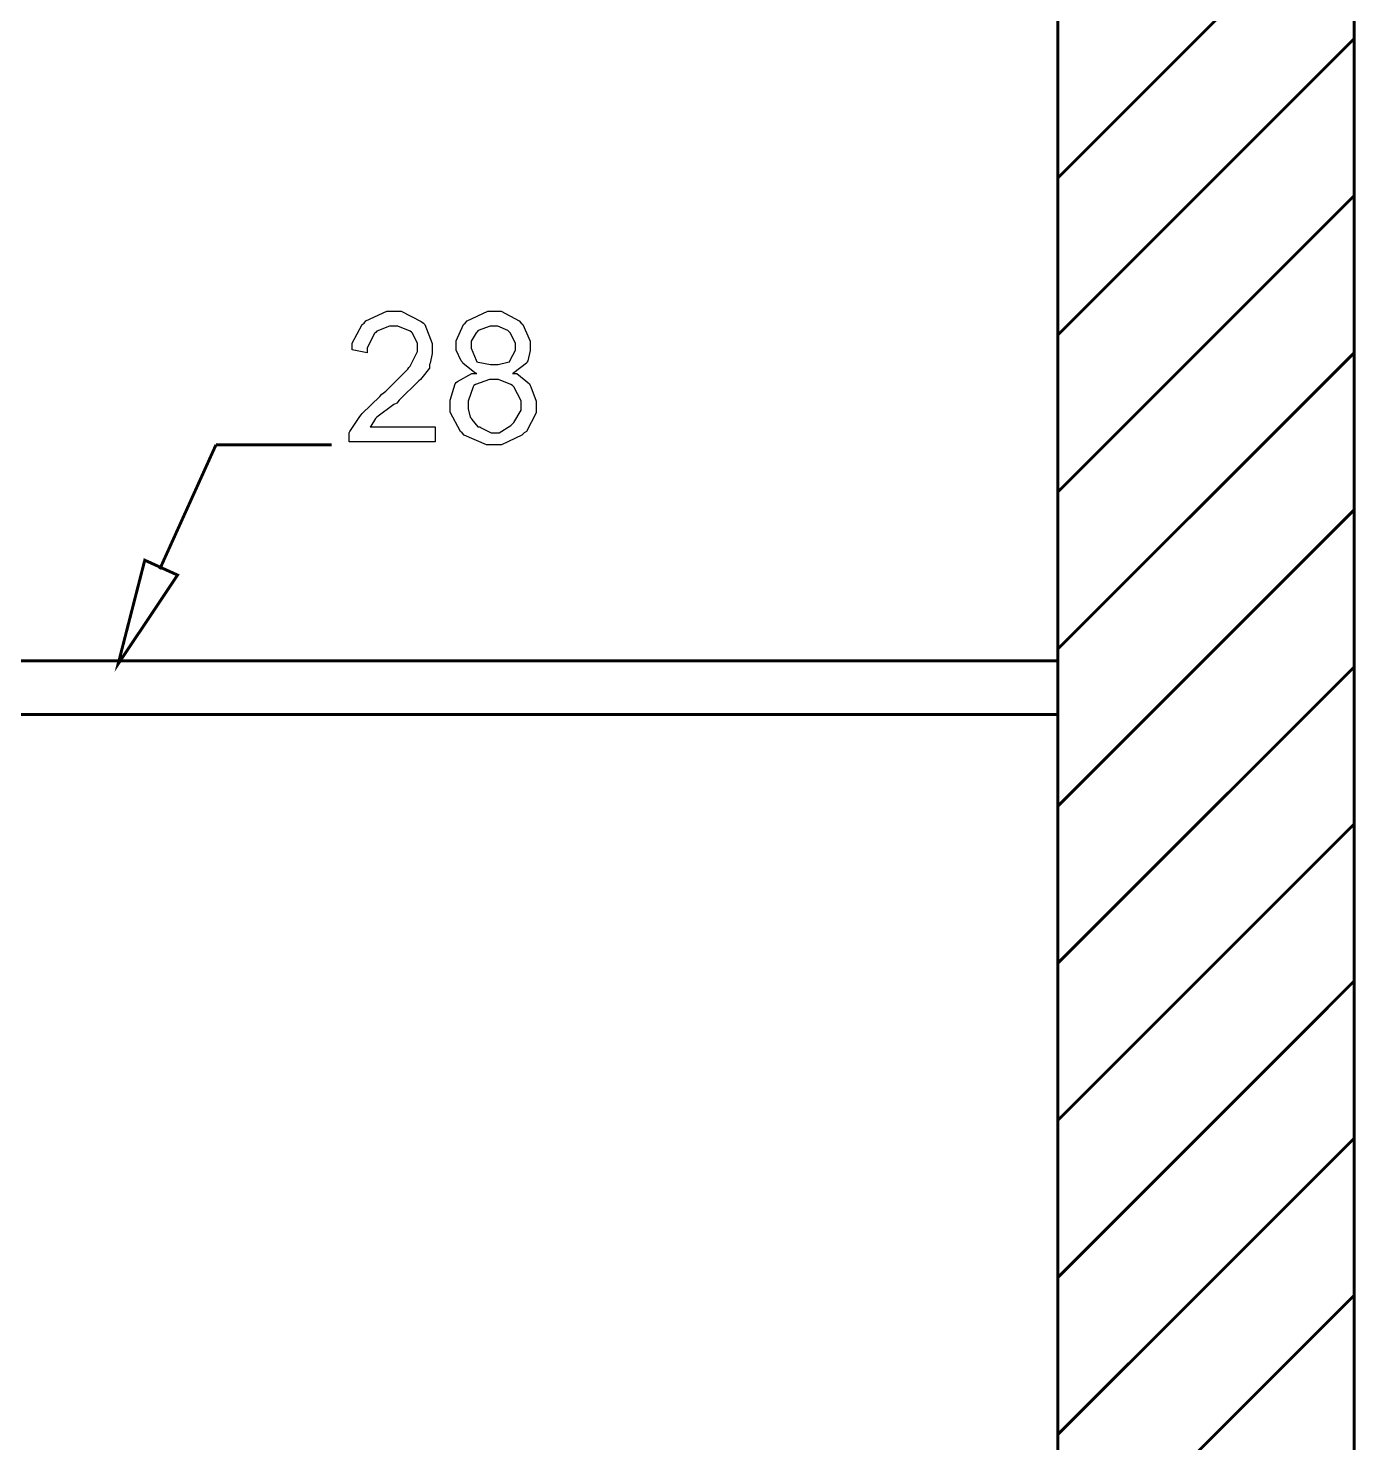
# Model space of a CAD drawing. Header units: metres. Extents: x -593 to 248, y 430 to 1024.
# Drawn here: x -240.68 to -221.69, y 780.56 to 800.79 of the extents above; entities that cross this region are included whole.
import ezdxf

# ---------------------------------------------------------------- set-up
doc = ezdxf.new("R2010")
doc.units = ezdxf.units.M
doc.header["$MEASUREMENT"] = 0
for name, color, linetype in [('C00-00-00-BLACK', 7, 'Continuous'), ('C00-7E-FF', 150, 'Continuous'), ('CFF-7E-00', 30, 'Continuous')]:
    doc.layers.add(name, color=color, linetype=linetype)

msp = doc.modelspace()

# ---------------------------------------------------------------- linework, layer by layer
at = {"layer": 'C00-00-00-BLACK', "const_width": 0.0423}
for points in [[(-221.711, 765.245), (-221.711, 832.896)], [(-225.952, 769.484), (-225.952, 828.7)], [(-225.952, 798.646), (-221.711, 802.885)], [(-225.952, 796.4), (-221.711, 800.639)], [(-225.952, 794.154), (-221.711, 798.393)], [(-225.952, 791.908), (-221.711, 796.146)], [(-225.952, 789.661), (-221.711, 793.899)], [(-225.952, 791.738), (-245.715, 791.738)], [(-225.952, 787.415), (-221.711, 791.652)], [(-245.715, 790.973), (-225.952, 790.973)], [(-225.952, 785.167), (-221.711, 789.406)], [(-225.952, 782.918), (-221.711, 787.16)], [(-225.952, 780.672), (-221.711, 784.911)], [(-225.952, 778.426), (-221.711, 782.665)], [(-221.711, 781.183), (-221.711, 778.003)]]:
    msp.add_lwpolyline(points, dxfattribs=at)
at = {"layer": 'C00-7E-FF', "const_width": 0.0423}
for points in [[(-238.801, 793.05), (-237.996, 794.83)], [(-237.996, 794.83), (-236.343, 794.83)]]:
    msp.add_lwpolyline(points, dxfattribs=at)
msp.add_lwpolyline([(-238.546, 792.966), (-239.396, 791.695), (-239.015, 793.179), (-238.546, 792.966)], close=True, dxfattribs=at)
at = {"layer": 'C00-7E-FF'}
msp.add_lwpolyline([(-238.546, 792.966), (-239.396, 791.695), (-239.015, 793.179), (-238.546, 792.966)], close=True, dxfattribs=at)
at = {"layer": 'CFF-7E-00'}
for points in [[(-234.859, 795.085), (-234.859, 794.873), (-236.089, 794.873), (-236.089, 794.905), (-236.089, 794.976), (-236.089, 795), (-236.08, 795.022), (-235.939, 795.235), (-235.917, 795.256), (-235.907, 795.278), (-235.652, 795.521), (-235.621, 795.552), (-235.568, 795.595), (-235.25, 795.913), (-235.239, 795.934), (-235.218, 795.956), (-235.112, 796.163), (-235.112, 796.23), (-235.112, 796.284), (-235.188, 796.433), (-235.198, 796.442), (-235.219, 796.453), (-235.393, 796.527), (-235.451, 796.527), (-235.514, 796.527), (-235.695, 796.453), (-235.705, 796.442), (-235.727, 796.422), (-235.832, 796.215), (-235.832, 796.146), (-236.046, 796.188), (-236.046, 796.284), (-235.907, 796.549), (-235.874, 796.569), (-235.853, 796.601), (-235.552, 796.739), (-235.451, 796.739), (-235.346, 796.739), (-235.06, 796.591), (-235.028, 796.569), (-235.007, 796.549), (-234.901, 796.278), (-234.901, 796.188), (-234.901, 796.135), (-234.933, 795.999), (-234.943, 795.977), (-234.943, 795.924), (-235.05, 795.787), (-235.071, 795.764), (-235.093, 795.744), (-235.377, 795.468), (-235.408, 795.425), (-235.451, 795.405), (-235.695, 795.226), (-235.705, 795.215), (-235.715, 795.204), (-235.78, 795.096), (-235.79, 795.085), (-234.859, 795.085)], [(-234.263, 795.849), (-234.295, 795.86), (-234.466, 795.998), (-234.475, 796.018), (-234.486, 796.029), (-234.562, 796.181), (-234.562, 796.23), (-234.562, 796.316), (-234.455, 796.549), (-234.433, 796.569), (-234.401, 796.601), (-234.108, 796.739), (-234.01, 796.739), (-233.915, 796.739), (-233.659, 796.601), (-233.628, 796.569), (-233.607, 796.549), (-233.501, 796.31), (-233.501, 796.23), (-233.501, 796.178), (-233.534, 796.029), (-233.544, 796.018), (-233.555, 795.998), (-233.734, 795.86), (-233.755, 795.849), (-233.691, 795.849), (-233.512, 795.703), (-233.501, 795.68), (-233.492, 795.66), (-233.417, 795.453), (-233.417, 795.384), (-233.417, 795.289), (-233.554, 795.022), (-233.585, 795), (-233.618, 794.968), (-233.912, 794.83), (-234.01, 794.83), (-234.127, 794.83), (-234.444, 794.968), (-234.475, 795), (-234.497, 795.022), (-234.646, 795.295), (-234.646, 795.384), (-234.646, 795.47), (-234.573, 795.701), (-234.562, 795.722), (-234.541, 795.733), (-234.334, 795.849), (-234.263, 795.849)], [(-234.347, 796.273), (-234.347, 796.21), (-234.274, 796.04), (-234.263, 796.018), (-234.243, 796.009), (-234.069, 795.977), (-234.01, 795.977), (-233.957, 795.977), (-233.819, 796.009), (-233.797, 796.018), (-233.788, 796.04), (-233.713, 796.184), (-233.713, 796.23), (-233.713, 796.284), (-233.788, 796.433), (-233.797, 796.442), (-233.819, 796.465), (-233.963, 796.527), (-234.01, 796.527), (-234.073, 796.527), (-234.243, 796.465), (-234.263, 796.442), (-234.274, 796.433), (-234.347, 796.313), (-234.347, 796.273)], [(-234.39, 795.384), (-234.39, 795.343), (-234.358, 795.226), (-234.347, 795.215), (-234.338, 795.193), (-234.251, 795.085), (-234.22, 795.085), (-234.211, 795.075), (-234.061, 795), (-234.01, 795), (-233.946, 795), (-233.777, 795.106), (-233.755, 795.127), (-233.734, 795.148), (-233.628, 795.326), (-233.628, 795.384), (-233.628, 795.459), (-233.734, 795.66), (-233.755, 795.68), (-233.777, 795.691), (-233.952, 795.764), (-234.01, 795.764), (-234.084, 795.764), (-234.285, 795.691), (-234.306, 795.68), (-234.317, 795.66), (-234.39, 795.453), (-234.39, 795.384)]]:
    msp.add_lwpolyline(points, close=True, dxfattribs=at)

doc.saveas('drawing.dxf')
